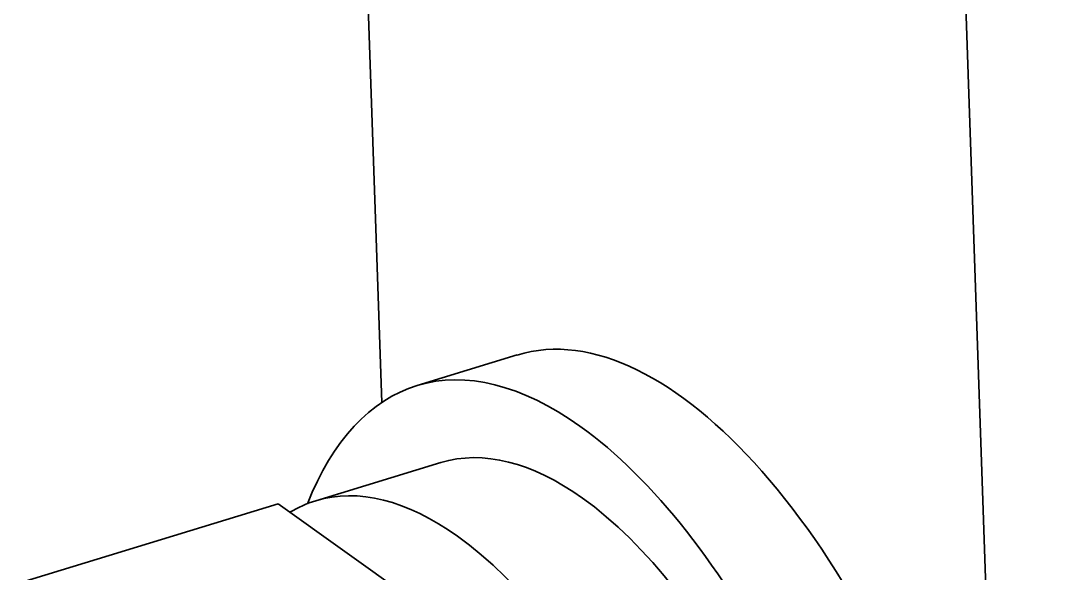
# Model space of a CAD drawing. Header units: millimetres. Extents: x 1333 to 129696, y -57210 to 105899.
# Drawn here: x 57135.552 to 57139.13, y 101255.014 to 101256.897 of the extents above; entities that cross this region are included whole.
import ezdxf

# ---------------------------------------------------------------- set-up
doc = ezdxf.new("R2010")
doc.units = ezdxf.units.MM
doc.header["$LTSCALE"] = 0.5

msp = doc.modelspace()

# ---------------------------------------------------------------- linework, layer by layer
at = {"color": 7, "lineweight": 35}
for p, q in [((57136.3172, 101269.1722), (57136.7826, 101255.5951)), ((57138.8892, 101253.6136), (57138.407, 101267.6843))]:
    msp.add_line(p, q, dxfattribs=at)
at = {"color": 7, "lineweight": 35, "ltscale": 0.035639}
msp.add_line((57136.9039, 101255.6533), (57137.2447, 101255.7573), dxfattribs=at)
at = {"color": 7, "lineweight": 35, "ltscale": 0.044548}
msp.add_line((57136.558, 101255.2602), (57136.9841, 101255.3902), dxfattribs=at)
at = {"color": 7, "lineweight": 35, "ltscale": 0.091725}
msp.add_line((57135.5524, 101254.9814), (57136.4297, 101255.2491), dxfattribs=at)
at = {"color": 7, "lineweight": 35, "ltscale": 0.120463}
msp.add_line((57137.4111, 101254.5504), (57136.4297, 101255.2491), dxfattribs=at)
at = {"color": 7, "lineweight": 35}
for centre, major_axis, start_param, end_param in [((57137.8647, 101253.7247), (0.6201, -2.0325), 6.283075, 9.424667), ((57137.5239, 101253.6207), (0.6201, -2.0325), 2.608459, 3.141482), ((57137.5239, 101253.6207), (0.6201, -2.0325), 3.141482, 3.657147), ((57137.5239, 101253.6207), (0.6201, -2.0325), 6.283075, 8.891644), ((57137.5239, 101253.6207), (0.5399, -1.7695), 2.608459, 3.141482), ((57137.0978, 101253.4907), (0.5399, -1.7695), 2.608459, 3.141482), ((57137.0978, 101253.4907), (0.5399, -1.7695), 3.141482, 3.256041), ((57137.5239, 101253.6207), (0.5399, -1.7695), 6.283075, 8.891644), ((57137.0978, 101253.4907), (0.5399, -1.7695), 6.283075, 8.891644)]:
    msp.add_ellipse(centre, major_axis=major_axis, ratio=0.454179, start_param=start_param, end_param=end_param, dxfattribs=at)

doc.saveas('drawing.dxf')
